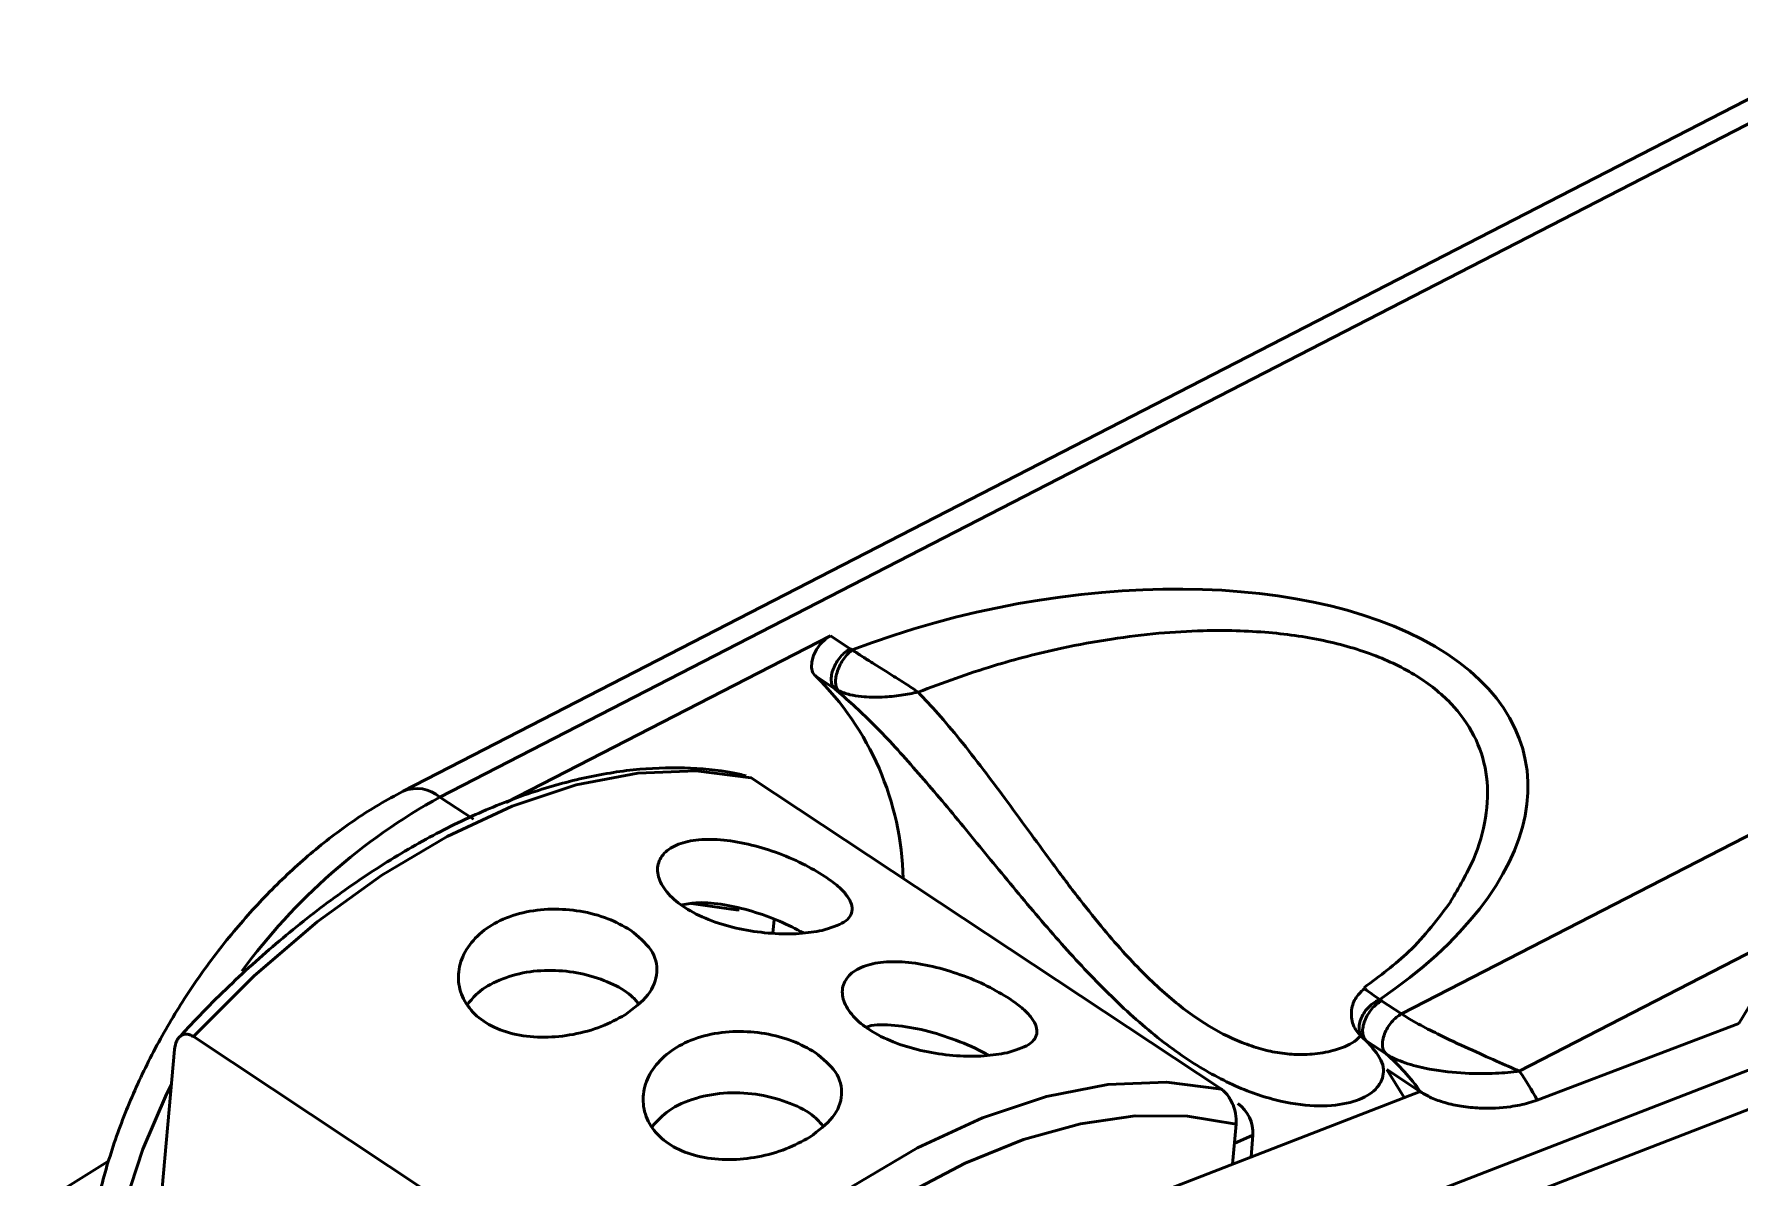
# Model space of a CAD drawing. Header units: millimetres. Extents: x -253 to 12701, y 1223 to 2077.
# Drawn here: x 302.7 to 370.3, y 1632.4 to 1677.7 of the extents above; entities that cross this region are included whole.
import ezdxf

# ---------------------------------------------------------------- set-up
doc = ezdxf.new("R2010")
doc.units = ezdxf.units.MM
doc.layers.add('NET DAM', color=7, linetype='Continuous', lineweight=50)

msp = doc.modelspace()

# ---------------------------------------------------------------- linework, layer by layer
at = {"layer": 'NET DAM', "color": 7}
for p, q in [((375.615, 1677.674), (317.313, 1647.68)), ((377.071, 1677.44), (318.769, 1647.446)), ((401.028, 1661.572), (356.867, 1638.853)), ((321.398, 1647.232), (334.241, 1653.839)), ((334.241, 1653.839), (335.027, 1653.319)), ((333.629, 1652.258), (334.415, 1651.738)), ((334.415, 1651.738), (334.557, 1651.658)), ((349.73, 1635.869), (331.096, 1648.211)), ((320.1, 1646.564), (318.769, 1647.446)), ((331.962, 1642.047), (332.011, 1642.6)), ((386.724, 1642.866), (347.053, 1627.502)), ((361.534, 1636.589), (372.508, 1642.235)), ((370.234, 1638.468), (372.508, 1642.235)), ((383.516, 1640.072), (349.682, 1626.969)), ((355.424, 1639.86), (355.434, 1639.857)), ((356.081, 1639.374), (356.867, 1638.853)), ((362.243, 1635.44), (370.234, 1638.468)), ((327.632, 1625.61), (308.999, 1637.952)), ((355.131, 1638.142), (355.331, 1637.899)), ((355.331, 1637.899), (355.47, 1637.792)), ((355.47, 1637.792), (356.256, 1637.272)), ((308.25, 1637.447), (306.29, 1615.188)), ((356.29, 1636.649), (357.621, 1635.767)), ((356.29, 1636.649), (356.976, 1635.536)), ((357.603, 1635.779), (343.06, 1630.146)), ((350.173, 1632.901), (350.312, 1634.482)), ((350.981, 1634.055), (350.905, 1633.185))]:
    msp.add_line(p, q, dxfattribs=at)
at = {"layer": 'NET DAM', "color": 8}
for p, q in [((328.737, 1643.234), (330.311, 1643.01)), ((350.244, 1633.713), (350.981, 1634.055))]:
    msp.add_line(p, q, dxfattribs=at)
at = {"layer": 'NET DAM', "color": 7, "flags": 128}
for points in [[(334.241, 1653.839), (334.039, 1653.705), (333.851, 1653.518), (333.691, 1653.294), (333.571, 1653.05), (333.502, 1652.806), (333.489, 1652.581), (333.532, 1652.394), (333.629, 1652.258)], [(308.999, 1637.952), (311.405, 1640.356), (313.907, 1642.5), (316.471, 1644.353), (319.059, 1645.888), (321.636, 1647.084), (324.163, 1647.924), (326.605, 1648.395), (328.927, 1648.491), (331.096, 1648.211)], [(349.73, 1635.869), (347.561, 1636.149), (345.238, 1636.053), (342.796, 1635.582), (340.269, 1634.742), (337.693, 1633.547), (335.105, 1632.011), (332.541, 1630.158), (330.038, 1628.015), (327.632, 1625.61)], [(328.215, 1624.224), (330.367, 1626.44), (332.607, 1628.444), (334.909, 1630.209), (337.242, 1631.714), (339.579, 1632.94), (341.89, 1633.871), (344.147, 1634.497), (346.32, 1634.81), (348.384, 1634.805), (350.312, 1634.482)], [(302.689, 1631.179), (305.399, 1632.879), (305.61, 1633)]]:
    msp.add_lwpolyline(points, dxfattribs=at)
at = {"layer": 'NET DAM', "color": 8, "flags": 128}
for points in [[(330.311, 1643.01), (330.508, 1642.983), (330.626, 1642.982)], [(308.128, 1636.062), (307.933, 1635.667), (306.993, 1633.492), (306.28, 1631.319), (305.808, 1629.193), (305.586, 1627.157), (305.618, 1625.251), (305.905, 1623.516), (306.44, 1621.985), (306.825, 1621.262)]]:
    msp.add_lwpolyline(points, dxfattribs=at)
at = {"layer": 'NET DAM', "color": 7}
for centre, radius, start, end in [((325.597, 1643.998), 11.522, 1.12286, 45.80135), ((350.606, 1630.775), 8.61, 35.4349, 48.98586), ((352.614, 1630.291), 10.918, 28.13533, 35.22416), ((349.519, 1634.125), 1.464, 357.27648, 53.6423)]:
    msp.add_arc(centre, radius, start, end, dxfattribs=at)
at = {"layer": 'NET DAM', "color": 8}
for centre, radius, start, end in [((317.846, 1646.349), 1.434, 49.91768, 111.78784), ((330.486, 1626.208), 24.256, 118.88542, 143.75542)]:
    msp.add_arc(centre, radius, start, end, dxfattribs=at)
at = {"layer": 'NET DAM', "color": 7}
msp.add_ellipse((342.501, 1644.776), major_axis=(19.247, 4.263), ratio=0.521924, start_param=5.369189, end_param=8.130678, dxfattribs=at)
at = {"layer": 'NET DAM', "color": 8}
for points, knots in [([(337.717, 1651.605), (338.698, 1651.968), (340.522, 1652.642), (343.125, 1653.308), (345.33, 1653.717), (347.204, 1653.947), (349.29, 1654.073), (351.549, 1654.016), (353.922, 1653.67), (355.994, 1653.047), (357.721, 1652.159), (359.04, 1651.03), (359.91, 1649.704), (360.323, 1648.205), (360.263, 1646.605), (359.782, 1644.935), (359.14, 1643.86), (358.812, 1643.31)], [0, 0, 0, 0, 0.093173, 0.173185, 0.229421, 0.281495, 0.329539, 0.401192, 0.466348, 0.529164, 0.589487, 0.649814, 0.712627, 0.777787, 0.849435, 0.92297, 1, 1, 1, 1]), ([(355.271, 1638.019), (355.213, 1637.954), (354.988, 1637.699), (354.346, 1637.431), (353.491, 1637.252), (352.668, 1637.231), (351.88, 1637.317), (351.123, 1637.503), (350.135, 1637.864), (348.872, 1638.542), (347.338, 1639.751), (346.033, 1641.072), (344.927, 1642.369), (343.976, 1643.561), (343.019, 1644.843), (342.061, 1646.155), (341.167, 1647.377), (340.266, 1648.588), (339.388, 1649.707), (338.522, 1650.744), (337.978, 1651.324), (337.716, 1651.604)], [0, 0, 0, 0, 0.02577, 0.10114, 0.159165, 0.209289, 0.25157, 0.290757, 0.328544, 0.400381, 0.472251, 0.549103, 0.593292, 0.643388, 0.699459, 0.74975, 0.802926, 0.850143, 0.903611, 0.953526, 1, 1, 1, 1]), ([(356.015, 1639.423), (355.902, 1639.5), (355.692, 1639.642), (355.488, 1639.794), (355.402, 1639.868), (355.422, 1639.861), (355.424, 1639.86)], [0, 0, 0, 0, 0.280935, 0.522716, 0.948997, 1, 1, 1, 1])]:
    msp.add_open_spline(points, degree=3, knots=knots, dxfattribs=at)
at = {"layer": 'NET DAM', "color": 7}
for points in [[(335.027, 1653.319), (334.959, 1653.278), (334.823, 1653.196), (334.632, 1653.003), (334.47, 1652.777), (334.348, 1652.529), (334.278, 1652.282), (334.265, 1652.055), (334.307, 1651.861), (334.379, 1651.779), (334.415, 1651.738)], [(355.47, 1637.792), (355.434, 1637.834), (355.362, 1637.916), (355.32, 1638.11), (355.333, 1638.337), (355.403, 1638.584), (355.524, 1638.832), (355.687, 1639.058), (355.878, 1639.251), (356.013, 1639.333), (356.081, 1639.374)], [(356.867, 1638.853), (356.799, 1638.812), (356.664, 1638.73), (356.473, 1638.537), (356.31, 1638.311), (356.189, 1638.064), (356.119, 1637.816), (356.106, 1637.589), (356.148, 1637.396), (356.22, 1637.313), (356.256, 1637.272)]]:
    msp.add_open_spline(points, degree=3, dxfattribs=at)
for points, knots in [([(335.103, 1653.274), (335.045, 1653.228), (334.929, 1653.136), (334.766, 1652.928), (334.625, 1652.695), (334.516, 1652.444), (334.451, 1652.194), (334.438, 1651.97), (334.469, 1651.778), (334.527, 1651.698), (334.557, 1651.658)], [0, 0, 0, 0, 0.124753, 0.249775, 0.374971, 0.499335, 0.623176, 0.74834, 0.874384, 1, 1, 1, 1]), ([(335.103, 1653.274), (335.088, 1653.282), (335.062, 1653.296), (335.037, 1653.312), (335.027, 1653.319)], [0, 0, 0, 0, 0.5599876, 1, 1, 1, 1]), ([(337.717, 1651.605), (337.548, 1651.717), (337.205, 1651.943), (336.592, 1652.331), (336.014, 1652.693), (335.489, 1653.023), (335.238, 1653.186), (335.103, 1653.274)], [0, 0, 0, 0, 0.223063, 0.451632, 0.697954, 0.837664, 1, 1, 1, 1]), ([(334.415, 1651.738), (334.904, 1651.305), (335.898, 1650.425), (337.519, 1648.654), (339.191, 1646.671), (340.926, 1644.545), (342.702, 1642.4), (344.557, 1640.327), (346.462, 1638.475), (348.41, 1636.977), (350.321, 1635.919), (352.088, 1635.339), (353.642, 1635.154), (354.877, 1635.305), (355.757, 1635.699), (356.183, 1636.291), (356.171, 1636.998), (355.701, 1637.531), (355.47, 1637.792)], [0, 0, 0, 0, 0.059431, 0.120953, 0.182267, 0.244467, 0.308496, 0.371074, 0.436294, 0.499984, 0.563672, 0.628895, 0.691533, 0.755563, 0.817735, 0.879046, 0.940585, 1, 1, 1, 1]), ([(334.557, 1651.658), (334.704, 1651.6), (334.977, 1651.493), (335.583, 1651.402), (336.28, 1651.391), (337.048, 1651.467), (337.496, 1651.559), (337.717, 1651.605)], [0, 0, 0, 0, 0.162816, 0.303016, 0.54917, 0.777051, 1, 1, 1, 1]), ([(330.898, 1648.287), (330.725, 1648.328), (329.942, 1648.513), (328.462, 1648.642), (326.433, 1648.568), (324.312, 1648.206), (322.127, 1647.571), (319.899, 1646.665), (317.655, 1645.501), (315.418, 1644.09), (313.211, 1642.452), (311.06, 1640.598), (309.472, 1639.051), (308.615, 1638.119), (308.426, 1637.913)], [0, 0, 0, 0, 0.0263597, 0.1193329, 0.2128446, 0.3070887, 0.4018785, 0.4969914, 0.5922461, 0.6875101, 0.7827242, 0.8778717, 0.9729544, 1, 1, 1, 1]), ([(317.313, 1647.68), (316.99, 1647.506), (316.07, 1647.009), (314.588, 1645.998), (312.908, 1644.596), (311.325, 1643), (309.863, 1641.242), (308.544, 1639.354), (307.391, 1637.366), (306.422, 1635.31), (305.657, 1633.217), (305.111, 1631.119), (304.804, 1629.044), (304.752, 1627.026), (304.969, 1625.102), (305.462, 1623.393), (306.08, 1622.031), (306.618, 1621.35), (306.836, 1621.075)], [0, 0, 0, 0, 0.03608, 0.102644, 0.169002, 0.235132, 0.301057, 0.366878, 0.432721, 0.498695, 0.564933, 0.631576, 0.69874, 0.76644, 0.834372, 0.901639, 0.960271, 1, 1, 1, 1]), ([(333.918, 1642.16), (333.627, 1642.111), (333.038, 1642.013), (331.932, 1642.024), (330.773, 1642.171), (329.648, 1642.47), (328.668, 1642.91), (327.915, 1643.46), (327.46, 1644.064), (327.338, 1644.664), (327.558, 1645.187), (328.093, 1645.569), (328.888, 1645.772), (329.868, 1645.782), (330.962, 1645.605), (332.082, 1645.271), (333.161, 1644.821), (333.739, 1644.472), (334.024, 1644.299)], [0, 0, 0, 0, 0.062173, 0.125627, 0.186975, 0.250012, 0.313023, 0.374418, 0.437892, 0.499856, 0.562153, 0.625594, 0.686923, 0.750099, 0.813241, 0.87461, 0.937994, 1, 1, 1, 1]), ([(334.024, 1644.299), (334.191, 1644.182), (334.525, 1643.946), (334.978, 1643.486), (335.195, 1642.963), (334.885, 1642.457), (334.24, 1642.259), (333.918, 1642.16)], [0, 0, 0, 0, 0.124852, 0.250471, 0.499727, 0.750144, 1, 1, 1, 1]), ([(333.174, 1642.062), (332.864, 1642.221), (332.225, 1642.549), (331.124, 1642.943), (330.02, 1643.203), (329.056, 1643.298), (328.571, 1643.212), (328.365, 1643.176)], [0, 0, 0, 0, 0.199815, 0.411443, 0.623351, 0.839935, 1, 1, 1, 1]), ([(358.825, 1643.308), (358.317, 1642.625), (357.399, 1641.392), (356.012, 1640.361), (355.394, 1639.902)], [0, 0, 0, 0, 0.554276, 1, 1, 1, 1]), ([(326.104, 1638.819), (325.8, 1638.654), (325.186, 1638.32), (324.065, 1638.014), (322.901, 1637.893), (321.77, 1637.997), (320.781, 1638.34), (320.021, 1638.901), (319.566, 1639.621), (319.447, 1640.427), (319.666, 1641.233), (320.201, 1641.955), (321.012, 1642.53), (322.033, 1642.902), (323.181, 1643.042), (324.348, 1642.95), (325.452, 1642.663), (326.03, 1642.336), (326.317, 1642.174)], [0, 0, 0, 0, 0.06214, 0.125676, 0.187098, 0.25009, 0.313076, 0.374348, 0.437726, 0.499892, 0.562065, 0.625592, 0.686988, 0.749979, 0.813053, 0.874387, 0.937843, 1, 1, 1, 1]), ([(326.317, 1642.174), (326.623, 1641.922), (327.236, 1641.417), (327.453, 1640.501), (327.115, 1639.583), (326.441, 1639.073), (326.104, 1638.819)], [0, 0, 0, 0, 0.250039, 0.499978, 0.74998, 1, 1, 1, 1]), ([(326.622, 1639.274), (326.532, 1639.38), (326.272, 1639.689), (325.528, 1640.101), (324.499, 1640.456), (323.341, 1640.611), (322.175, 1640.541), (321.117, 1640.227), (320.309, 1639.779), (319.997, 1639.395), (319.873, 1639.243)], [0, 0, 0, 0, 0.072117, 0.209752, 0.352071, 0.491111, 0.63067, 0.772867, 0.910344, 1, 1, 1, 1]), ([(341.239, 1637.312), (340.947, 1637.263), (340.358, 1637.164), (339.252, 1637.175), (338.093, 1637.323), (336.969, 1637.622), (335.988, 1638.062), (335.236, 1638.611), (334.78, 1639.216), (334.658, 1639.816), (334.878, 1640.339), (335.413, 1640.72), (336.208, 1640.924), (337.188, 1640.934), (338.282, 1640.757), (339.403, 1640.423), (340.481, 1639.973), (341.059, 1639.623), (341.345, 1639.451)], [0, 0, 0, 0, 0.062173, 0.125627, 0.186975, 0.250012, 0.313023, 0.374418, 0.437892, 0.499856, 0.562153, 0.625594, 0.686923, 0.750099, 0.813241, 0.87461, 0.937994, 1, 1, 1, 1]), ([(355.417, 1639.867), (355.325, 1639.792), (355.185, 1639.675), (355.001, 1639.403), (354.906, 1639.15), (354.869, 1638.864), (354.902, 1638.571), (354.997, 1638.299), (355.108, 1638.148), (355.16, 1638.077)], [0, 0, 0, 0, 0.2384814, 0.3656241, 0.4978982, 0.6324902, 0.7646044, 0.8891114, 1, 1, 1, 1]), ([(341.345, 1639.451), (341.511, 1639.333), (341.846, 1639.097), (342.298, 1638.637), (342.515, 1638.115), (342.205, 1637.608), (341.561, 1637.41), (341.239, 1637.312)], [0, 0, 0, 0, 0.1248522, 0.250471, 0.4997266, 0.7501439, 1, 1, 1, 1]), ([(355.331, 1637.899), (355.293, 1637.945), (355.217, 1638.037), (355.178, 1638.238), (355.193, 1638.462), (355.267, 1638.7), (355.399, 1638.934), (355.579, 1639.142), (355.79, 1639.317), (355.94, 1639.388), (356.015, 1639.423)], [0, 0, 0, 0, 0.124753, 0.249775, 0.374971, 0.499335, 0.623176, 0.74834, 0.874384, 1, 1, 1, 1]), ([(356.081, 1639.374), (356.068, 1639.383), (356.045, 1639.399), (356.024, 1639.416), (356.015, 1639.423)], [0, 0, 0, 0, 0.5599687, 1, 1, 1, 1]), ([(340.49, 1637.213), (340.455, 1637.235), (340.1, 1637.455), (339.214, 1637.827), (337.97, 1638.236), (336.784, 1638.42), (335.983, 1638.447), (335.702, 1638.343), (335.677, 1638.333)], [0, 0, 0, 0, 0.026242, 0.266242, 0.499183, 0.739235, 0.976239, 1, 1, 1, 1]), ([(361.534, 1636.589), (361.246, 1636.714), (360.67, 1636.966), (359.564, 1637.461), (358.48, 1637.963), (357.655, 1638.386), (357.171, 1638.659), (356.967, 1638.79), (356.867, 1638.853)], [0, 0, 0, 0, 0.242543, 0.485556, 0.723436, 0.8618, 0.932818, 1, 1, 1, 1]), ([(308.25, 1637.447), (308.272, 1637.57), (308.31, 1637.788), (308.457, 1637.967), (308.597, 1638.042), (308.727, 1638.056), (308.863, 1638.03), (308.954, 1637.978), (308.999, 1637.952)], [0, 0, 0, 0, 0.283693, 0.50106, 0.634685, 0.761512, 0.882791, 1, 1, 1, 1]), ([(333.424, 1633.97), (333.121, 1633.805), (332.507, 1633.472), (331.385, 1633.166), (330.221, 1633.045), (329.091, 1633.149), (328.101, 1633.492), (327.342, 1634.052), (326.886, 1634.772), (326.767, 1635.579), (326.986, 1636.384), (327.521, 1637.106), (328.333, 1637.681), (329.354, 1638.054), (330.501, 1638.193), (331.669, 1638.102), (332.772, 1637.814), (333.351, 1637.487), (333.637, 1637.325)], [0, 0, 0, 0, 0.06214, 0.125676, 0.187098, 0.25009, 0.313076, 0.374348, 0.437726, 0.499892, 0.562065, 0.625592, 0.686988, 0.749979, 0.813053, 0.874387, 0.937843, 1, 1, 1, 1]), ([(333.637, 1637.325), (333.944, 1637.073), (334.557, 1636.569), (334.773, 1635.653), (334.435, 1634.735), (333.761, 1634.225), (333.424, 1633.97)], [0, 0, 0, 0, 0.250039, 0.499978, 0.74998, 1, 1, 1, 1]), ([(356.256, 1637.272), (356.35, 1637.215), (356.544, 1637.098), (357.055, 1636.883), (357.984, 1636.634), (359.23, 1636.491), (360.445, 1636.477), (361.173, 1636.539), (361.5, 1636.584), (361.534, 1636.589)], [0, 0, 0, 0, 0.063699, 0.131183, 0.283947, 0.528946, 0.764722, 0.975692, 1, 1, 1, 1]), ([(333.936, 1634.42), (333.833, 1634.542), (333.539, 1634.893), (332.663, 1635.341), (331.469, 1635.687), (330.145, 1635.77), (328.887, 1635.556), (327.828, 1635.091), (327.389, 1634.62), (327.187, 1634.404)], [0, 0, 0, 0, 0.083006, 0.238078, 0.397556, 0.551898, 0.710961, 0.867182, 1, 1, 1, 1]), ([(350.312, 1634.482), (350.314, 1634.621), (350.316, 1634.865), (350.215, 1635.204), (350.103, 1635.446), (349.989, 1635.622), (349.864, 1635.769), (349.774, 1635.836), (349.73, 1635.869)], [0, 0, 0, 0, 0.283693, 0.50106, 0.634685, 0.761512, 0.882791, 1, 1, 1, 1]), ([(357.621, 1635.767), (357.758, 1635.686), (358.044, 1635.517), (358.603, 1635.32), (359.256, 1635.178), (360.152, 1635.09), (361.075, 1635.137), (361.81, 1635.29), (362.132, 1635.402), (362.243, 1635.44)], [0, 0, 0, 0, 0.108577, 0.226289, 0.355423, 0.497991, 0.747868, 0.913169, 1, 1, 1, 1])]:
    msp.add_open_spline(points, degree=3, knots=knots, dxfattribs=at)

doc.saveas('drawing.dxf')
